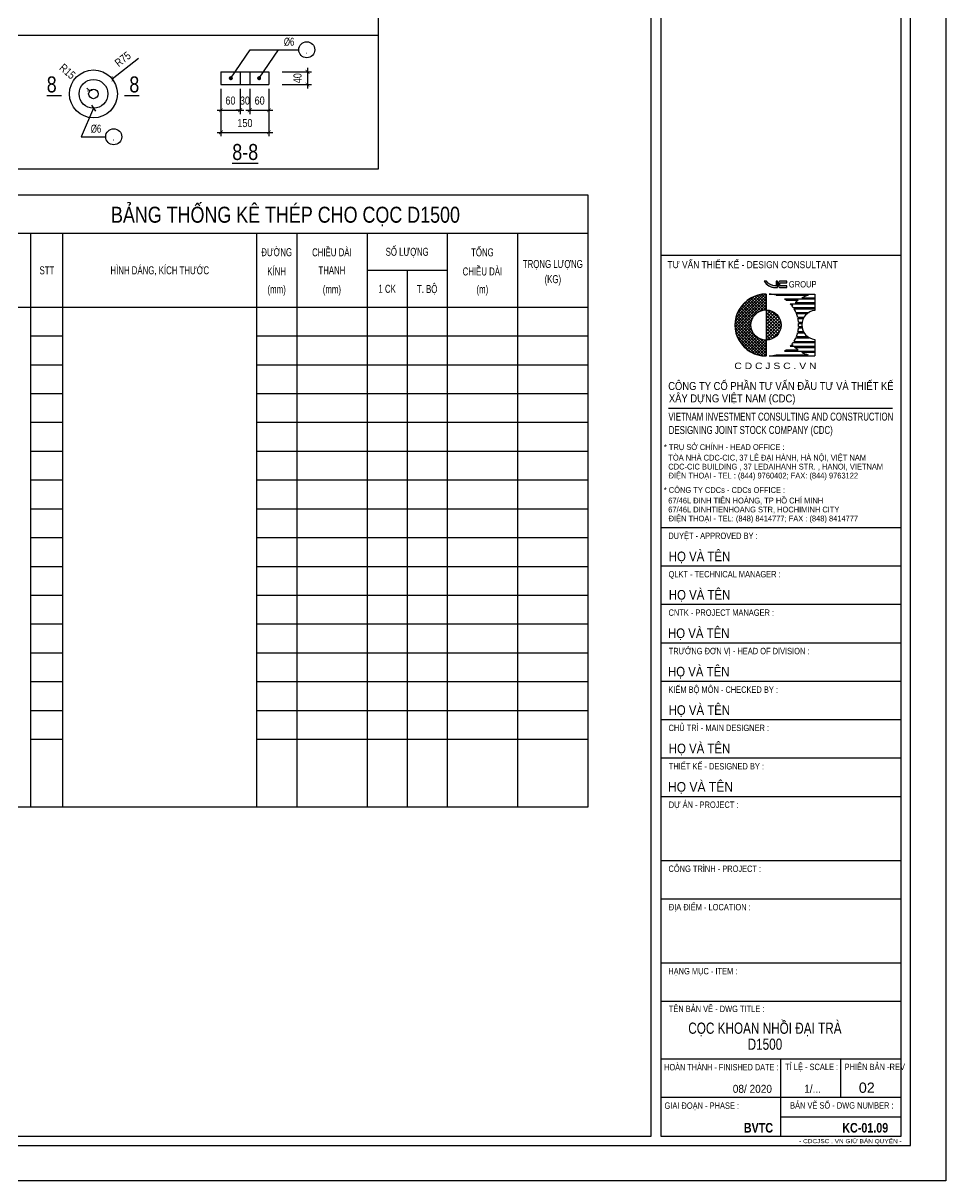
# Model space of a CAD drawing. Extents: x 171424 to 249266, y 74893 to 149166.
# Drawn here: x 207788 to 214992, y 74893 to 83934 of the extents above; entities that cross this region are included whole.
import ezdxf
from ezdxf.enums import TextEntityAlignment as Align

# ---------------------------------------------------------------- set-up
doc = ezdxf.new("R2010")
doc.units = 0
doc.header["$LTSCALE"] = 500
doc.header["$MEASUREMENT"] = 0
doc.header["$PDMODE"] = 3
doc.layers.get('0').update_dxf_attribs({"linetype": 'CONTINUOUS'})
doc.layers.get('DEFPOINTS').update_dxf_attribs({"linetype": 'CONTINUOUS'})
for name, color, linetype in [('02.CDC.DIM', 1, 'CONTINUOUS'), ('03.CDC.BORDER', 3, 'CONTINUOUS'), ('05.CDC.STEEL', 4, 'CONTINUOUS'), ('06.CDC.TEXT', 2, 'CONTINUOUS'), ('10.CDC.HATCH', 9, 'CONTINUOUS'), ('11.CDC.NOTE', 8, 'CONTINUOUS'), ('CDC -TEXT KHUNG', 7, 'CONTINUOUS'), ('CDC-KHUNGTEN', 7, 'CONTINUOUS'), ('CDC.10.HATCH', 9, 'CONTINUOUS')]:
    doc.layers.add(name, color=color, linetype=linetype)
doc.styles.add('ARIAL', font='arial.ttf', dxfattribs={"width": 0.8})
doc.styles.add('Arial_B_3', font='arialbd.ttf', dxfattribs={"width": 0.75, "height": 3})
doc.styles.add('KT CDC', font='arial.ttf', dxfattribs={"width": 0.85, "height": 200})
doc.dimstyles.new('DIM25-10', dxfattribs={"dimtxt": 63, "dimasz": 30, "dimexe": 30, "dimexo": 0, "dimgap": 40, "dimtad": 1, "dimdec": 0, "dimlfac": 0.4, "dimzin": 0, "dimdsep": 46, "dimtxsty": 'ARIAL', "dimblk": 'ARCHTICK', "dimblk1": 'ARCHTICK', "dimblk2": 'D', "dimcen": 0, "dimdle": 30, "dimclrd": 1, "dimclre": 1, "dimclrt": 2, "dimadec": 0, "dimazin": 0, "dimtfac": 1, "dimtdec": 0, "dimtix": 1, "dimtofl": 0, "dimtmove": 2, "dimatfit": 3, "dimldrblk": 'ARCHTICK', "dimfxl": 1, "dimtolj": 1, "dimtzin": 0, "dimarcsym": 0})

# ---------------------------------------------------------------- blocks, each defined once
blk = doc.blocks.new('_ArchTick')
at = {"color": 0, "linetype": 'ByBlock', "const_width": 0.15}
blk.add_lwpolyline([(-0.5, -0.5), (0.5, 0.5)], dxfattribs=at)
blk = doc.blocks.new('*D776')
at = {"layer": '02.CDC.DIM', "color": 1, "lineweight": -2, "transparency": 16777216}
blk.add_line((208689.6, 83657.5), (208484.3, 83496.6), dxfattribs=at)
at = {"layer": 'DEFPOINTS', "color": 0, "transparency": 16777216}
for p in [(208484.3, 83496.6), (208337, 83381.1)]:
    blk.add_point(p, dxfattribs=at)
at = {"layer": '02.CDC.DIM', "color": 1, "lineweight": -2, "transparency": 16777216, "xscale": 30, "yscale": 30, "zscale": 30, "rotation": 218.0837474083532}
blk.add_blockref('_ArchTick', (208484.3, 83496.6), dxfattribs=at)
at = {"layer": '02.CDC.DIM', "color": 2, "transparency": 16777216, "insert": (208566.1, 83652.2), "char_height": 63, "attachment_point": 5, "rotation": 38.08375, "style": 'ARIAL'}
blk.add_mtext('\\A1;R75', dxfattribs=at)
blk = doc.blocks.new('D')
at = {"layer": '02.CDC.DIM'}
for p, q in [((-50, -50), (50, 50)), ((-86.75, 0), (86.75, 0))]:
    blk.add_line(p, q, dxfattribs=at)
blk = doc.blocks.new('*D777')
at = {"layer": '02.CDC.DIM', "color": 1, "lineweight": -2, "transparency": 16777216}
for p, q in [((209332.5, 83420.7), (209332.5, 83223.5)), ((209482.3, 83420.7), (209482.3, 83223.5)), ((209302.5, 83253.5), (209512.3, 83253.5))]:
    blk.add_line(p, q, dxfattribs=at)
at = {"layer": 'DEFPOINTS', "color": 0, "transparency": 16777216}
for p in [(209332.5, 83420.7), (209482.3, 83420.7), (209482.3, 83253.5)]:
    blk.add_point(p, dxfattribs=at)
at = {"layer": '02.CDC.DIM', "color": 1, "lineweight": -2, "transparency": 16777216, "xscale": 30, "yscale": 30, "zscale": 30, "rotation": 180}
blk.add_blockref('_ArchTick', (209332.5, 83253.5), dxfattribs=at)
at = {"layer": '02.CDC.DIM', "color": 1, "lineweight": -2, "transparency": 16777216, "xscale": 30, "yscale": 30, "zscale": 30}
blk.add_blockref('_ArchTick', (209482.3, 83253.5), dxfattribs=at)
at = {"layer": '02.CDC.DIM', "color": 2, "transparency": 16777216, "insert": (209406.8, 83328.6), "char_height": 63, "attachment_point": 5, "style": 'ARIAL'}
blk.add_mtext('\\A1;60', dxfattribs=at)
blk = doc.blocks.new('*D778')
at = {"layer": '02.CDC.DIM', "color": 1, "lineweight": -2, "transparency": 16777216}
for p, q in [((209482.3, 83420.7), (209482.3, 83223.5)), ((209557.2, 83420.7), (209557.2, 83223.5)), ((209482.3, 83253.5), (209452.3, 83253.5)), ((209557.2, 83253.5), (209587.2, 83253.5))]:
    blk.add_line(p, q, dxfattribs=at)
at = {"layer": 'DEFPOINTS', "color": 0, "transparency": 16777216}
for p in [(209482.3, 83420.7), (209557.2, 83420.7), (209557.2, 83253.5)]:
    blk.add_point(p, dxfattribs=at)
at = {"layer": '02.CDC.DIM', "color": 1, "lineweight": -2, "transparency": 16777216, "xscale": 30, "yscale": 30, "zscale": 30}
blk.add_blockref('_ArchTick', (209482.3, 83253.5), dxfattribs=at)
at = {"layer": '02.CDC.DIM', "color": 1, "lineweight": -2, "transparency": 16777216, "xscale": 30, "yscale": 30, "zscale": 30, "rotation": 180}
blk.add_blockref('_ArchTick', (209557.2, 83253.5), dxfattribs=at)
at = {"layer": '02.CDC.DIM', "color": 2, "transparency": 16777216, "insert": (209519.7, 83328.6), "char_height": 63, "attachment_point": 5, "style": 'ARIAL'}
blk.add_mtext('\\A1;30', dxfattribs=at)
blk = doc.blocks.new('*D779')
at = {"layer": '02.CDC.DIM', "color": 1, "lineweight": -2, "transparency": 16777216}
for p, q in [((209557.2, 83420.7), (209557.2, 83223.5)), ((209706.9, 83420.7), (209706.9, 83223.5)), ((209527.2, 83253.5), (209736.9, 83253.5))]:
    blk.add_line(p, q, dxfattribs=at)
at = {"layer": 'DEFPOINTS', "color": 0, "transparency": 16777216}
for p in [(209557.2, 83420.7), (209706.9, 83420.7), (209706.9, 83253.5)]:
    blk.add_point(p, dxfattribs=at)
at = {"layer": '02.CDC.DIM', "color": 1, "lineweight": -2, "transparency": 16777216, "xscale": 30, "yscale": 30, "zscale": 30, "rotation": 180}
blk.add_blockref('_ArchTick', (209557.2, 83253.5), dxfattribs=at)
at = {"layer": '02.CDC.DIM', "color": 1, "lineweight": -2, "transparency": 16777216, "xscale": 30, "yscale": 30, "zscale": 30}
blk.add_blockref('_ArchTick', (209706.9, 83253.5), dxfattribs=at)
at = {"layer": '02.CDC.DIM', "color": 2, "transparency": 16777216, "insert": (209634.7, 83328.6), "char_height": 63, "attachment_point": 5, "style": 'ARIAL'}
blk.add_mtext('\\A1;60', dxfattribs=at)
blk = doc.blocks.new('*D780')
at = {"layer": '02.CDC.DIM', "color": 1, "lineweight": -2, "transparency": 16777216}
for p, q in [((209332.5, 83420.7), (209332.5, 83050.9)), ((209706.9, 83420.7), (209706.9, 83050.9)), ((209302.5, 83080.9), (209736.9, 83080.9))]:
    blk.add_line(p, q, dxfattribs=at)
at = {"layer": 'DEFPOINTS', "color": 0, "transparency": 16777216}
for p in [(209332.5, 83420.7), (209706.9, 83420.7), (209706.9, 83080.9)]:
    blk.add_point(p, dxfattribs=at)
at = {"layer": '02.CDC.DIM', "color": 1, "lineweight": -2, "transparency": 16777216, "xscale": 30, "yscale": 30, "zscale": 30, "rotation": 180}
blk.add_blockref('_ArchTick', (209332.5, 83080.9), dxfattribs=at)
at = {"layer": '02.CDC.DIM', "color": 1, "lineweight": -2, "transparency": 16777216, "xscale": 30, "yscale": 30, "zscale": 30}
blk.add_blockref('_ArchTick', (209706.9, 83080.9), dxfattribs=at)
at = {"layer": '02.CDC.DIM', "color": 2, "transparency": 16777216, "insert": (209519.7, 83153.1), "char_height": 63, "attachment_point": 5, "style": 'ARIAL'}
blk.add_mtext('\\A1;150', dxfattribs=at)
blk = doc.blocks.new('*D781')
at = {"layer": '02.CDC.DIM', "color": 1, "lineweight": -2, "transparency": 16777216}
for p, q in [((209809.2, 83553.5), (210038.4, 83553.5)), ((210008.4, 83583.5), (210008.4, 83423.5)), ((209809.2, 83453.5), (210038.4, 83453.5))]:
    blk.add_line(p, q, dxfattribs=at)
at = {"layer": 'DEFPOINTS', "color": 0, "transparency": 16777216}
for p in [(209809.2, 83553.5), (209809.2, 83453.5), (210008.4, 83453.5)]:
    blk.add_point(p, dxfattribs=at)
at = {"layer": '02.CDC.DIM', "color": 1, "lineweight": -2, "transparency": 16777216, "xscale": 30, "yscale": 30, "zscale": 30}
for p, rotation in [((210008.4, 83553.5), 90), ((210008.4, 83453.5), 270)]:
    blk.add_blockref('_ArchTick', p, dxfattribs=dict(at, rotation=rotation))
at = {"layer": '02.CDC.DIM', "color": 2, "transparency": 16777216, "insert": (209930.5, 83503.5), "char_height": 63, "attachment_point": 5, "rotation": 90, "style": 'ARIAL'}
blk.add_mtext('\\A1;40', dxfattribs=at)
blk = doc.blocks.new('*D782')
at = {"layer": '02.CDC.DIM', "color": 1, "lineweight": -2, "transparency": 16777216}
blk.add_line((208308.7, 83405.7), (208286, 83425.3), dxfattribs=at)
at = {"layer": 'DEFPOINTS', "color": 0, "transparency": 16777216}
for p in [(208308.7, 83405.7), (208337, 83381.1)]:
    blk.add_point(p, dxfattribs=at)
at = {"layer": '02.CDC.DIM', "color": 1, "lineweight": -2, "transparency": 16777216, "xscale": 30, "yscale": 30, "zscale": 30, "rotation": 319.1011653613414}
blk.add_blockref('_ArchTick', (208308.7, 83405.7), dxfattribs=at)
at = {"layer": '02.CDC.DIM', "color": 2, "transparency": 16777216, "insert": (208134.2, 83556.8), "char_height": 63, "attachment_point": 5, "rotation": 319.10117, "style": 'ARIAL'}
blk.add_mtext('\\A1;R15', dxfattribs=at)
blk = doc.blocks.new('LOGOmoi')
at = {"layer": 'CDC -TEXT KHUNG'}
h = blk.add_hatch(color=1, dxfattribs=at)
h.paths.add_polyline_path([(1.46, 5.45), (1.26, 5.45), (1.26, 4.88), (1.21, 4.88, -0.237912), (0.06, 5.45), (-0.2, 5.45, 0.272847), (1.14, 4.66), (1.46, 4.66)])
h.paths.add_polyline_path([(2.59, 5.45), (1.8, 5.45, 0.414214), (1.54, 5.2), (1.54, 4.92, 0.414214), (1.8, 4.66), (2.59, 4.66), (2.59, 4.87), (1.8, 4.87, -0.414214), (1.74, 4.92), (1.74, 5.2, -0.414214), (1.8, 5.25), (2.59, 5.25)])
h = blk.add_hatch(dxfattribs=at)
h.set_pattern_fill('ANSI37', color=102, scale=2.293939, angle=360, style=0)
h.set_pattern_definition([(45, (-2844.4439, 636.61023), (-0.178426552, 0.178426553), []), (135, (-2844.4439, 636.61023), (-0.178426552, -0.178426553), [])])
edge = h.paths.add_edge_path()
edge.add_arc((0.02, 0), 1.87, 90, 270)
edge.add_line((0.02, -1.88), (0.02, -3.84))
edge.add_line((0.02, -3.84), (-0.17, -3.84))
edge.add_line((-0.17, -3.84), (-0.36, -3.83))
edge.add_line((-0.36, -3.83), (-0.55, -3.8))
edge.add_line((-0.55, -3.8), (-0.73, -3.77))
edge.add_line((-0.73, -3.77), (-0.92, -3.73))
edge.add_line((-0.92, -3.73), (-1.1, -3.68))
edge.add_line((-1.1, -3.68), (-1.28, -3.62))
edge.add_line((-1.28, -3.62), (-1.45, -3.55))
edge.add_line((-1.45, -3.55), (-1.63, -3.48))
edge.add_line((-1.63, -3.48), (-1.79, -3.39))
edge.add_line((-1.79, -3.39), (-1.96, -3.3))
edge.add_line((-1.96, -3.3), (-2.12, -3.2))
edge.add_line((-2.12, -3.2), (-2.27, -3.09))
edge.add_line((-2.27, -3.09), (-2.42, -2.97))
edge.add_line((-2.42, -2.97), (-2.56, -2.85))
edge.add_line((-2.56, -2.85), (-2.7, -2.72))
edge.add_line((-2.7, -2.72), (-2.83, -2.58))
edge.add_line((-2.83, -2.58), (-2.95, -2.44))
edge.add_line((-2.95, -2.44), (-3.07, -2.29))
edge.add_line((-3.07, -2.29), (-3.18, -2.14))
edge.add_line((-3.18, -2.14), (-3.28, -1.98))
edge.add_line((-3.28, -1.98), (-3.37, -1.81))
edge.add_line((-3.37, -1.81), (-3.46, -1.64))
edge.add_line((-3.46, -1.64), (-3.53, -1.47))
edge.add_line((-3.53, -1.47), (-3.6, -1.3))
edge.add_line((-3.6, -1.3), (-3.66, -1.12))
edge.add_line((-3.66, -1.12), (-3.71, -0.93))
edge.add_line((-3.71, -0.93), (-3.75, -0.75))
edge.add_line((-3.75, -0.75), (-3.79, -0.56))
edge.add_line((-3.79, -0.56), (-3.81, -0.38))
edge.add_line((-3.81, -0.38), (-3.82, -0.19))
edge.add_line((-3.82, -0.19), (-3.83, 0))
edge.add_line((-3.83, 0), (-3.82, 0.19))
edge.add_line((-3.82, 0.19), (-3.81, 0.38))
edge.add_line((-3.81, 0.38), (-3.79, 0.56))
edge.add_line((-3.79, 0.56), (-3.75, 0.75))
edge.add_line((-3.75, 0.75), (-3.71, 0.93))
edge.add_line((-3.71, 0.93), (-3.66, 1.12))
edge.add_line((-3.66, 1.12), (-3.6, 1.3))
edge.add_line((-3.6, 1.3), (-3.53, 1.47))
edge.add_line((-3.53, 1.47), (-3.46, 1.64))
edge.add_line((-3.46, 1.64), (-3.37, 1.81))
edge.add_line((-3.37, 1.81), (-3.28, 1.98))
edge.add_line((-3.28, 1.98), (-3.18, 2.14))
edge.add_line((-3.18, 2.14), (-3.07, 2.29))
edge.add_line((-3.07, 2.29), (-2.95, 2.44))
edge.add_line((-2.95, 2.44), (-2.83, 2.58))
edge.add_line((-2.83, 2.58), (-2.7, 2.72))
edge.add_line((-2.7, 2.72), (-2.56, 2.85))
edge.add_line((-2.56, 2.85), (-2.42, 2.97))
edge.add_line((-2.42, 2.97), (-2.27, 3.09))
edge.add_line((-2.27, 3.09), (-2.12, 3.2))
edge.add_line((-2.12, 3.2), (-1.96, 3.3))
edge.add_line((-1.96, 3.3), (-1.79, 3.39))
edge.add_line((-1.79, 3.39), (-1.63, 3.48))
edge.add_line((-1.63, 3.48), (-1.45, 3.55))
edge.add_line((-1.45, 3.55), (-1.28, 3.62))
edge.add_line((-1.28, 3.62), (-1.1, 3.68))
edge.add_line((-1.1, 3.68), (-0.92, 3.73))
edge.add_line((-0.92, 3.73), (-0.73, 3.77))
edge.add_line((-0.73, 3.77), (-0.55, 3.8))
edge.add_line((-0.55, 3.8), (-0.36, 3.83))
edge.add_line((-0.36, 3.83), (-0.17, 3.84))
edge.add_line((-0.17, 3.84), (0.02, 3.84))
edge.add_line((0.02, 3.84), (0.02, 1.87))
h = blk.add_hatch(dxfattribs=at)
h.set_pattern_fill('ANSI37', color=1, scale=2.293939, angle=360, style=0)
h.set_pattern_definition([(45, (-486.53502, -144.21504), (-0.20275745, 0.20275745), []), (135, (-486.53502, -144.21504), (-0.20275745, -0.20275745), [])])
h.paths.add_polyline_path([(0.02, 1.87), (0.02, -1.81), (0.02, -1.88, 0.414214), (1.89, 0, 0.414214)])
at = {"layer": 'CDC -TEXT KHUNG', "color": 102}
for p, q in [((0.02, 3.84), (0.02, -1.81)), ((0.42, 3.85), (6.1, 3.85)), ((1.28, 3.7), (5.24, 3.7)), ((2.3, 3.24), (6.1, 3.24)), ((2.51, 3.09), (4.01, 3.09)), ((4.47, 3.39), (6.1, 3.39)), ((6.1, 3.85), (6.1, 1.81)), ((3.03, 2.63), (6.1, 2.63)), ((3.16, 2.49), (3.36, 2.49)), ((3.4, 2.17), (6.1, 2.17)), ((3.49, 2.03), (6.1, 2.03)), ((3.64, 2.78), (6.1, 2.78)), ((3.74, 1.57), (5.37, 1.57)), ((3.8, 1.42), (5.15, 1.42)), ((3.95, 0.96), (4.75, 0.96)), ((3.98, 0.81), (4.66, 0.81)), ((4.05, 0.35), (4.51, 0.35)), ((4.06, 0.2), (4.49, 0.2)), ((3.8, -1.42), (5.15, -1.42)), ((3.95, -0.96), (4.75, -0.96)), ((3.98, -0.81), (4.66, -0.81)), ((4.05, -0.35), (4.51, -0.35)), ((4.06, -0.2), (4.49, -0.2)), ((0.02, -1.81), (0.02, -3.84)), ((3.03, -2.63), (6.1, -2.63)), ((3.16, -2.49), (3.36, -2.49)), ((3.4, -2.17), (6.1, -2.17)), ((3.49, -2.03), (6.1, -2.03)), ((3.64, -2.78), (6.1, -2.78)), ((3.74, -1.57), (5.37, -1.57)), ((6.1, -1.79), (6.1, -3.84)), ((0.01, -3.84), (0.02, -3.84)), ((0.42, -3.84), (6.1, -3.84)), ((1.28, -3.7), (5.24, -3.7)), ((2.3, -3.24), (6.1, -3.24)), ((2.51, -3.09), (4.01, -3.09)), ((4.47, -3.39), (6.1, -3.39))]:
    blk.add_line(p, q, dxfattribs=at)
at = {"layer": 'CDC -TEXT KHUNG', "color": 1}
for points in [[(1.46, 5.45), (1.26, 5.45), (1.26, 4.88), (1.21, 4.88, -0.237912), (0.06, 5.45), (-0.2, 5.45, 0.272847), (1.14, 4.66), (1.46, 4.66)], [(2.59, 5.45), (1.8, 5.45, 0.414214), (1.54, 5.2), (1.54, 4.92, 0.414214), (1.8, 4.66), (2.59, 4.66), (2.59, 4.87), (1.8, 4.87, -0.414214), (1.74, 4.92), (1.74, 5.2, -0.414214), (1.8, 5.25), (2.59, 5.25)]]:
    blk.add_lwpolyline(points, format="xyb", close=True, dxfattribs=at)
at = {"layer": 'CDC -TEXT KHUNG', "color": 102}
blk.add_circle((0.02, 0), 1.87, dxfattribs=at)
blk.add_arc((0, 0), 3.85, 89.7449, 270.2551, dxfattribs=at)
at = {"layer": 'CDC -TEXT KHUNG', "color": 112}
blk.add_ellipse((0.22, 0), major_axis=(-2.72, 2.72), ratio=1, start_param=-1.064136, end_param=-0.838054, dxfattribs=at)
at = {"layer": 'CDC -TEXT KHUNG', "color": 102}
for centre, major_axis, start_param, end_param in [((0.22, 0), (-2.72, 2.72), -1.423028, -1.355019), ((6.3, 0), (-2.72, 2.72), -0.147768, -0.022458), ((6.3, 0), (2.72, 2.72), 1.064136, 1.278853), ((0.22, 0), (2.72, 2.72), 6.199614, 6.251308), ((6.3, 0), (-2.72, 2.72), 0.083571, 0.124553), ((0.22, 0), (-2.72, 2.72), 4.527318, 4.587836), ((0.22, 0), (-2.72, 2.72), 4.346177, 4.481253), ((6.27, 0.01), (1.28, 1.28), 0.884906, 3.827483), ((0.22, 0), (-2.72, 2.72), 4.178765, 4.304301), ((0.22, 0), (2.72, 2.72), 5.589142, 5.7099), ((0.22, 0), (2.72, 2.72), 5.445131, 5.550443), ((0.22, 0), (-2.72, 2.72), 3.549681, 3.675216), ((0.22, 0), (-2.72, 2.72), 3.714878, 3.835636), ((0.22, 0), (-2.72, 2.72), 3.17347, 3.225164), ((0.22, 0), (2.72, 2.72), 4.836942, 4.89746), ((6.3, 0), (-2.72, 2.72), 1.446243, 1.487225), ((0.22, 0), (2.72, 2.72), 4.943525, 5.078601), ((6.3, 0), (-2.72, 2.72), 1.538919, 1.718564), ((0.22, 0.01), (2.72, 2.72), 3.979647, 4.205729), ((0.22, 0), (-2.72, 2.72), 2.925816, 2.993825), ((6.3, 0), (2.72, 2.72), 3.433536, 3.648253)]:
    blk.add_ellipse(centre, major_axis=major_axis, ratio=1, start_param=start_param, end_param=end_param, dxfattribs=at)
at = {"layer": 'CDC -TEXT KHUNG', "color": 1, "style": 'KT CDC', "width": 0.85}
blk.add_text('GROUP', height=0.792, dxfattribs=at).set_placement((2.85, 4.67))
at = {"layer": 'CDC -TEXT KHUNG', "color": 102, "style": 'KT CDC', "width": 1.15}
blk.add_text('C D C J S C . V N', height=0.8, dxfattribs=at).set_placement((-3.92, -5.47))
blk = doc.blocks.new('KHUNG A1')
at = {"layer": 'CDC-KHUNGTEN', "color": 6, "lineweight": 25}
for p, q in [((10444.22, 987.17), (10369.22, 987.17)), ((10444.22, 902.17), (10369.22, 902.17)), ((10444.22, 890.17), (10369.22, 890.17)), ((10444.22, 878.17), (10369.22, 878.17)), ((10444.22, 866.17), (10369.22, 866.17)), ((10444.22, 854.17), (10369.22, 854.17)), ((10444.22, 842.17), (10369.22, 842.17)), ((10444.22, 830.17), (10369.22, 830.17)), ((10444.22, 818.17), (10369.22, 818.17)), ((10444.22, 798.17), (10369.22, 798.17)), ((10444.22, 786.17), (10369.22, 786.17)), ((10444.22, 766.17), (10369.22, 766.17)), ((10444.22, 754.17), (10369.22, 754.17)), ((10444.22, 736.17), (10369.22, 736.17)), ((10406.72, 712.17), (10406.72, 736.17)), ((10425.47, 724.17), (10425.47, 736.17)), ((10444.22, 724.17), (10369.22, 724.17)), ((10406.72, 718.17), (10444.22, 718.17))]:
    blk.add_line(p, q, dxfattribs=at)
at = {"layer": 'CDC-KHUNGTEN', "color": 6}
blk.add_line((10371.61, 939.54), (10441.55, 939.54), dxfattribs=at)
at = {"layer": 'CDC-KHUNGTEN'}
for points in [[(10366.22, 712.17), (10366.22, 1278.17), (9655.22, 1278.17), (9655.22, 712.17)], [(10369.22, 712.17), (10444.22, 712.17), (10444.22, 1278.17), (10369.22, 1278.17)]]:
    blk.add_lwpolyline(points, close=True, dxfattribs=at)
at = {"layer": 'CDC.10.HATCH', "color": 8}
blk.add_lwpolyline([(9652.22, 709.17), (10447.22, 709.17), (10447.22, 1281.17), (9652.22, 1281.17)], close=True, dxfattribs=at)
at = {"layer": 'DEFPOINTS', "color": 1}
blk.add_lwpolyline([(9617.22, 698.17), (9617.22, 1292.17), (10458.22, 1292.17), (10458.22, 698.17), (9617.22, 698.17)], close=True, dxfattribs=at)
at = {"layer": 'CDC-KHUNGTEN', "xscale": 2.513908497502836, "yscale": 2.513908497502836, "zscale": 2.513908497502836}
blk.add_blockref('LOGOmoi', (10402.02, 965.5), dxfattribs=at)
at = {"layer": 'CDC -TEXT KHUNG', "style": 'KT CDC', "width": 0.85}
blk.add_text('TƯ VẤN THIẾT KẾ - DESIGN CONSULTANT', height=2.2, dxfattribs=at).set_placement((10397.88, 983.26), align=Align.CENTER)
at = {"layer": 'CDC -TEXT KHUNG', "color": 7, "style": 'Arial_B_3', "width": 0.8}
blk.add_text('BVTC', height=3, dxfattribs=at).set_placement((10404.27, 713.25), align=Align.RIGHT)
at = {"layer": 'CDC -TEXT KHUNG', "color": 6, "style": 'KT CDC', "width": 1.15}
blk.add_text('- CDCJSC . VN GIỮ BẢN QUYỂN -', height=1.2569, dxfattribs=at).set_placement((10412.41, 709.94))
at = {"layer": 'CDC-KHUNGTEN', "color": 6}
for s, height, style, width, p in [('CÔNG TY CỔ PHẦN TƯ VẤN ÐẦU TƯ VÀ THIẾT KẾ', 2.5, 'KT CDC', 0.84, (10371.52, 945.21)), ('XÂY DỰNG VIỆT NAM (CDC)', 2.5, 'KT CDC', 0.84, (10371.74, 941.34)), ('VIETNAM INVESTMENT CONSULTING AND CONSTRUCTION ', 2.5, 'KT CDC', 0.7, (10371.58, 935.64)), ('DESIGNING JOINT STOCK COMPANY (CDC)', 2.5, 'KT CDC', 0.7, (10371.7, 931.47)), ('* TRỤ SỞ CHÍNH - HEAD OFFICE :', 1.8, 'KT CDC', 0.85, (10370.17, 926.47)), ('TÒA NHÀ CDC-CIC, 37 LÊ ĐẠI HÀNH, HÀ NỘI, VIỆT NAM', 1.8, 'KT CDC', 0.85, (10371.55, 923.17)), ('CDC-CIC BUILDING , 37 LEDAIHANH STR. , HANOI, VIETNAM', 1.8, 'KT CDC', 0.85, (10371.55, 920.37)), ('ĐIỆN THOẠI - TEL : (844) 9760402; FAX: (844) 9763122', 1.8, 'KT CDC', 0.85, (10371.63, 917.57)), ('* CÔNG TY CDCs - CDCs OFFICE :', 1.8, 'KT CDC', 0.85, (10370.14, 913.07)), ('67/46L ĐINH TIÊN HOÀNG, TP HỒ CHÍ MINH', 1.8, 'KT CDC', 0.85, (10371.53, 909.77)), ('67/46L DINHTIENHOANG STR, HOCHIMINH CITY', 1.8, 'KT CDC', 0.85, (10371.53, 906.97)), ('ĐIỆN THOẠI - TEL: (848) 8414777; FAX : (848) 8414777', 1.8, 'KT CDC', 0.85, (10371.64, 904.17)), ('DUYỆT - APPROVED BY :', 2, 'ARIAL', 0.8, (10371.55, 898.67)), ('QLKT - TECHNICAL MANAGER :', 2, 'ARIAL', 0.8, (10371.62, 886.67)), ('CNTK - PROJECT MANAGER :', 2, 'ARIAL', 0.8, (10371.62, 874.67)), ('TRƯỞNG ĐƠN VỊ - HEAD OF DIVISION :', 2, 'ARIAL', 0.8, (10371.67, 862.67)), ('KIỂM BỘ MÔN - CHECKED BY :', 2, 'ARIAL', 0.8, (10371.56, 850.61)), ('CHỦ TRÌ - MAIN DESIGNER :', 2, 'ARIAL', 0.8, (10371.61, 838.67)), ('THIẾT KẾ - DESIGNED BY :', 2, 'ARIAL', 0.8, (10371.72, 826.67)), ('DỰ ÁN - PROJECT :  ', 2, 'ARIAL', 0.8, (10371.71, 814.67)), ('CÔNG TRÌNH - PROJECT :  ', 2, 'ARIAL', 0.8, (10371.6, 794.67)), ('ĐỊA ĐIỂM - LOCATION :', 2, 'ARIAL', 0.8, (10371.71, 782.67)), ('HẠNG MỤC - ITEM : ', 2, 'ARIAL', 0.8, (10371.55, 762.67)), ('TÊN BẢN VẼ - DWG TITLE :', 2, 'ARIAL', 0.8, (10371.71, 750.9)), ('TỈ LỆ - SCALE :', 2, 'ARIAL', 0.8, (10408.04, 732.76)), ('PHIÊN BẢN -REV', 2, 'ARIAL', 0.7, (10426.6, 732.76)), ('BẢN VẼ SỐ - DWG NUMBER :', 2, 'ARIAL', 0.8, (10409.58, 720.74)), ('GIAI ĐOẠN - PHASE :', 2, 'ARIAL', 0.8, (10370.37, 720.67))]:
    blk.add_text(s, height=height, dxfattribs=dict(at, style=style, width=width)).set_placement(p)
at = {"layer": 'CDC-KHUNGTEN', "color": 7}
for style, width, p in [('KT CDC', 0.85, (10371.71, 891.73)), ('KT CDC', 0.85, (10371.72, 879.73)), ('KT CDC', 0.85, (10371.45, 867.73)), ('KT CDC', 0.85, (10371.45, 855.73)), ('KT CDC', 0.85, (10371.64, 843.73)), ('KT CDC', 0.85, (10371.71, 831.73)), ('ARIAL', 0.9, (10371.44, 819.73))]:
    blk.add_text('HỌ VÀ TÊN', height=3, dxfattribs=dict(at, style=style, width=width)).set_placement(p)
at = {"layer": 'CDC-KHUNGTEN', "color": 6, "style": 'ARIAL', "width": 0.814645}
blk.add_text('HOÀN THÀNH - FINISHED DATE :', height=2, dxfattribs=at).set_placement((10370.27, 732.67), (10405.93, 732.67), align=Align.FIT)
at = {"layer": 'CDC-KHUNGTEN', "color": 7, "style": 'ARIAL', "width": 0.9}
for s, p in [('08/ 2020', (10403.92, 725.67)), ('1/...', (10419.23, 725.67))]:
    blk.add_text(s, height=2.5, dxfattribs=at).set_placement(p, align=Align.RIGHT)
at = {"layer": 'CDC-KHUNGTEN', "color": 7, "style": 'KT CDC'}
blk.add_text('02', height=3.2, dxfattribs=at).set_placement((10436.02, 725.67), align=Align.RIGHT)

msp = doc.modelspace()

# ---------------------------------------------------------------- linework, layer by layer
at = {"layer": '03.CDC.BORDER'}
for p, q in [((207473.77, 83839.7), (210559.07, 83839.7)), ((209332.55, 83553.54), (209706.91, 83553.54)), ((209332.55, 83553.54), (209332.55, 83453.54)), ((209482.28, 83553.54), (209482.28, 83453.54)), ((209557.18, 83553.54), (209557.18, 83453.54)), ((209706.91, 83553.54), (209706.91, 83453.54)), ((209332.55, 83453.54), (209706.91, 83453.54))]:
    msp.add_line(p, q, dxfattribs=at)
for points in [[(207473.77, 84299.7), (210559.07, 84299.7), (210559.07, 82792.68), (207473.77, 82792.68)], [(207473.77, 82592.68), (212195.83, 82592.68), (212195.83, 77810.93), (207473.77, 77810.93)]]:
    msp.add_lwpolyline(points, close=True, dxfattribs=at)
for radius in [187.18, 37.45]:
    msp.add_circle((208336.99, 83381.13), radius, dxfattribs=at)
at = {"layer": '05.CDC.STEEL', "const_width": 16}
for points in [[(209402.57, 83499.67, 1), (209416.43, 83507.67, 1)], [(209623.54, 83499.67, 1), (209637.4, 83507.67, 1)]]:
    msp.add_lwpolyline(points, format="xyb", close=True, dxfattribs=at)
at = {"layer": '05.CDC.STEEL'}
msp.add_circle((208336.99, 83381.13), 112.15, dxfattribs=at)
at = {"layer": '10.CDC.HATCH'}
for p, q in [((207848.77, 81491.59), (208098.77, 81491.59)), ((207848.77, 81491.59), (208098.77, 81491.59)), ((207848.77, 81491.59), (208098.77, 81491.59)), ((207848.77, 81491.59), (208098.77, 81491.59)), ((209611.27, 81491.59), (212195.83, 81491.59)), ((209611.27, 81491.59), (212195.83, 81491.59)), ((207848.77, 81266.59), (208098.77, 81266.59)), ((209611.27, 81266.59), (212195.83, 81266.59)), ((207848.77, 81041.59), (208098.77, 81041.59)), ((209611.27, 81041.59), (212195.83, 81041.59)), ((207848.77, 80816.59), (208098.77, 80816.59)), ((209611.27, 80816.59), (212195.83, 80816.59)), ((207848.77, 80591.59), (208098.77, 80591.59)), ((209611.27, 80591.59), (212195.83, 80591.59)), ((207848.77, 80366.59), (208098.77, 80366.59)), ((209611.27, 80366.59), (212195.83, 80366.59)), ((207848.77, 80141.59), (208098.77, 80141.59)), ((209611.27, 80141.59), (212195.83, 80141.59)), ((207848.77, 79916.59), (208098.77, 79916.59)), ((207848.77, 79916.59), (208098.77, 79916.59)), ((209611.27, 79916.59), (212195.83, 79916.59)), ((209611.27, 79916.59), (212195.83, 79916.59)), ((207848.77, 79691.59), (208098.77, 79691.59)), ((209611.27, 79691.59), (212195.83, 79691.59)), ((207848.77, 79466.59), (208098.77, 79466.59)), ((207848.77, 79466.59), (208098.77, 79466.59)), ((209611.27, 79466.59), (212195.83, 79466.59)), ((209611.27, 79466.59), (212195.83, 79466.59)), ((207848.77, 79241.59), (208098.77, 79241.59)), ((209611.27, 79241.59), (212195.83, 79241.59)), ((207848.77, 79016.59), (208098.77, 79016.59)), ((209611.27, 79016.59), (212195.83, 79016.59)), ((207848.77, 78791.59), (208098.77, 78791.59)), ((209611.27, 78791.59), (212195.83, 78791.59)), ((207848.77, 78566.59), (208098.77, 78566.59)), ((209611.27, 78566.59), (212195.83, 78566.59)), ((207848.77, 78341.59), (208098.77, 78341.59)), ((207848.77, 78341.59), (208098.77, 78341.59)), ((207848.77, 78341.59), (208098.77, 78341.59)), ((209611.27, 78341.59), (212195.83, 78341.59)), ((209611.27, 78341.59), (212195.83, 78341.59)), ((209611.27, 78341.59), (212195.83, 78341.59)), ((209611.27, 78341.59), (212195.83, 78341.59))]:
    msp.add_line(p, q, dxfattribs=at)
at = {"layer": '11.CDC.NOTE'}
for p, q in [((209630.47, 83503.67), (209780.8, 83725.9)), ((208320.96, 83292.75), (208353.02, 83245.22)), ((207473.77, 82292.68), (212195.83, 82292.68)), ((207848.77, 77810.93), (207848.77, 82292.68)), ((208098.77, 77810.93), (208098.77, 82292.68)), ((209611.27, 82292.68), (209611.27, 77810.93)), ((209923.77, 82292.68), (209923.77, 77810.93)), ((210473.77, 82292.68), (210473.77, 77810.93)), ((211098.77, 82292.68), (211098.77, 77810.93)), ((211648.77, 82292.68), (211648.77, 77810.93)), ((210473.77, 82003.59), (211098.77, 82003.59)), ((210786.27, 82003.59), (210786.27, 77810.93)), ((207473.77, 81714.5), (212195.83, 81714.5))]:
    msp.add_line(p, q, dxfattribs=at)
for points in [[(209409.5, 83503.67), (209559.83, 83725.9), (209940.03, 83725.9)], [(208336.99, 83268.99), (208241.53, 83046.61), (208432.61, 83046.61)]]:
    msp.add_lwpolyline(points, dxfattribs=at)
for centre in [(210002.53, 83725.9), (208495.11, 83046.61)]:
    msp.add_circle(centre, 62.5, dxfattribs=at)

# ---------------------------------------------------------------- block references
at = {"xscale": 25, "yscale": 25, "zscale": 25}
msp.add_blockref('KHUNG A1', (-46463.42, 57438.58), dxfattribs=at)

# ---------------------------------------------------------------- texts
at = {"layer": '06.CDC.TEXT', "style": 'ARIAL'}
for s, height, width, p in [('%%C6', 62.5, 0.7, (209864.79, 83788.64)), ('%%U8 ', 125, 0.8, (208030.39, 83455.06)), ('%%U 8', 125, 0.8, (208636.74, 83455.06)), ('%%C6', 62.5, 0.7, (208357.36, 83109.35)), ('%%U8-8', 125, 0.8, (209522.06, 82927.51)), ('BẢNG THỐNG KÊ THÉP CHO CỌC D1500', 125, 0.8, (209836.27, 82442.68)), ('ĐƯỜNG', 62.5, 0.7, (209767.52, 82152.76)), ('CHIỀU DÀI', 62.5, 0.7, (210198.77, 82152.76)), ('TỔNG', 62.5, 0.7, (211373.77, 82152.76)), ('STT', 62.5, 0.7, (207973.77, 82003.59)), ('KÍNH', 62.5, 0.7, (209767.52, 82003.59)), ('THANH', 62.5, 0.7, (210198.77, 82003.59)), ('CHIỀU DÀI', 62.5, 0.7, (211373.77, 82003.59)), ('(KG)', 62.5, 0.7, (211923.77, 81926.78)), ('(mm)', 62.5, 0.7, (209767.52, 81847.63)), ('(mm)', 62.5, 0.7, (210198.77, 81847.63)), ('1 CK', 62.5, 0.7, (210630.02, 81859.04)), ('T. BỘ', 62.5, 0.7, (210942.52, 81859.04)), ('(m)', 62.5, 0.7, (211373.77, 81847.63))]:
    msp.add_text(s, height=height, dxfattribs=dict(at, width=width)).set_placement(p, align=Align.MIDDLE)
at = {"layer": '06.CDC.TEXT', "style": 'ARIAL', "width": 0.7}
for s, p in [('.', (210002.53, 83725.9)), ('.', (208495.11, 83046.61)), ('SỐ LƯỢNG', (210786.27, 82148.13)), ('HÌNH DÁNG, KÍCH THƯỚC', (208855.02, 82003.59)), ('TRỌNG LƯỢNG', (211923.77, 82052.96))]:
    msp.add_text(s, height=62.5, dxfattribs=at).set_placement(p, align=Align.MIDDLE_CENTER)
at = {"layer": 'CDC -TEXT KHUNG', "color": 6, "style": 'ARIAL', "width": 0.75}
for s, p in [('CỌC KHOAN NHỒI ĐẠI TRÀ', (213579.67, 76041.33)), ('D1500', (213579.67, 75916.33))]:
    msp.add_text(s, height=87.5, dxfattribs=at).set_placement(p, align=Align.CENTER)
at = {"layer": 'CDC -TEXT KHUNG', "color": 7, "style": 'Arial_B_3', "width": 0.8}
msp.add_text('KC-01.09', height=75, dxfattribs=at).set_placement((214542.17, 75269.87), align=Align.RIGHT)

# ---------------------------------------------------------------- dimensions: what is measured, and where the dimension line sits
at = {"layer": '02.CDC.DIM'}
dim = msp.add_radius_dim(center=(208336.99, 83381.13), mpoint=(208484.32, 83496.59), dimstyle='DIM25-10', dxfattribs=at)
dim.commit()
dim.dimension.update_dxf_attribs({"geometry": '*D776', "text_midpoint": (208566.15, 83652.23)})
dim = msp.add_radius_dim(center=(208336.99, 83381.13), mpoint=(208308.68, 83405.66), dimstyle='DIM25-10', dxfattribs=at)
dim.commit()
dim.dimension.update_dxf_attribs({"geometry": '*D782', "text_midpoint": (208134.15, 83556.83), "dimtype": 164})
dim = msp.add_linear_dim(base=(210008.43, 83453.54), p1=(209809.2, 83553.54), p2=(209809.2, 83453.54), angle=90, dimstyle='DIM25-10', dxfattribs=at)
dim.commit()
dim.dimension.update_dxf_attribs({"geometry": '*D781', "text_midpoint": (209930.54, 83503.54), "dimtype": 160})
for base, p1, p2, picture, middle in [((209482.28, 83253.47), (209332.55, 83420.73), (209482.28, 83420.73), '*D777', (209406.77, 83328.57)), ((209557.18, 83253.47), (209482.28, 83420.73), (209557.18, 83420.73), '*D778', (209519.73, 83328.57)), ((209706.91, 83253.47), (209557.18, 83420.73), (209706.91, 83420.73), '*D779', (209634.66, 83328.57))]:
    dim = msp.add_linear_dim(base=base, p1=p1, p2=p2, dimstyle='DIM25-10', dxfattribs=at)
    dim.commit()
    dim.dimension.update_dxf_attribs({"geometry": picture, "text_midpoint": middle, "dimtype": 160})
dim = msp.add_linear_dim(base=(209706.91, 83080.94), p1=(209332.55, 83420.73), p2=(209706.91, 83420.73), dimstyle='DIM25-10', dxfattribs=at)
dim.commit()
dim.dimension.update_dxf_attribs({"geometry": '*D780', "text_midpoint": (209519.73, 83153.11)})

doc.saveas('drawing.dxf')
